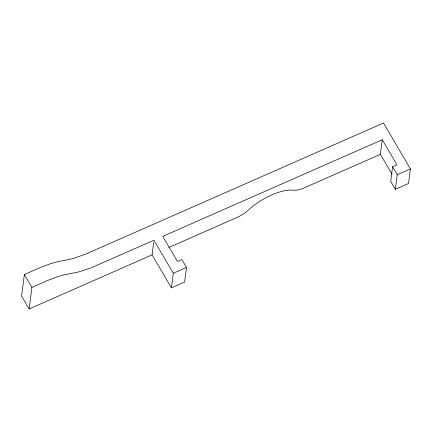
<?xml version="1.0" encoding="UTF-8"?>
<svg xmlns="http://www.w3.org/2000/svg" width="432" height="432" viewBox="0 0 432 432"><rect width="100%" height="100%" fill="white"/><g stroke="black" fill="none" stroke-linecap="round" stroke-linejoin="round"><path stroke-width="0.65" d="M152.075 254.864L171.439 287.89L184.61 282.091L186.484 267.473L181.845 259.562L177.455 261.495L162.724 236.38L382.25 139.736L396.981 164.851L392.591 166.784L390.717 181.402L395.356 189.313L408.526 183.514L410.4 168.896L383.492 123.017L85.973 253.994L73.229 258.514L56.662 261.965L50.317 263.779L40.889 267.289L24.365 274.563L21.6 296.131L29.138 308.983L152.075 254.864L153.646 242.563M29.138 308.983L31.903 287.415L24.365 274.563M171.439 287.89L173.313 273.272L153.943 240.246L90.682 268.024L77.744 272.171L64.195 274.817L57.856 276.631L48.427 280.141L31.903 287.415M392.094 174.334L380.381 154.354L382.25 139.736M395.356 189.313L397.229 174.695L392.591 166.784M168.831 247.487L238.772 216.697L245.344 212.711L251.748 207.117A35.284 13.684 -30.4 0 1 290.531 190.048L296.19 190.323L302.459 188.654L380.381 154.354M173.313 273.272L186.484 267.473M397.229 174.695L410.4 168.896"/></g></svg>
